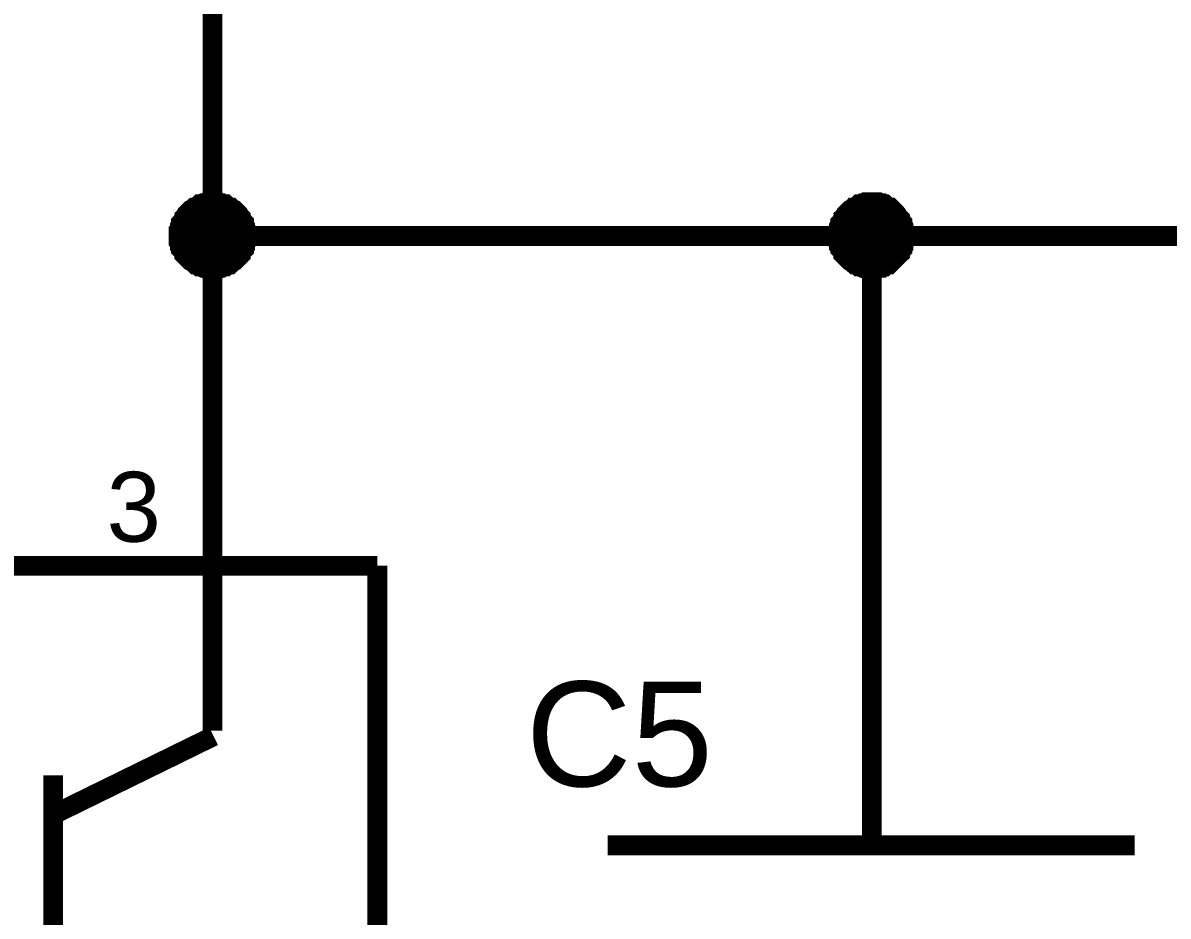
# Model space of a CAD drawing. Header units: millimetres. Extents: x -2024 to 917, y -725 to 13.
# Drawn here: x 401.74 to 419.11, y -591.61 to -578.07 of the extents above; entities that cross this region are included whole.
import ezdxf

# ---------------------------------------------------------------- set-up
doc = ezdxf.new("R2010")
doc.units = ezdxf.units.MM
doc.layers.add('Sheet', color=255, linetype='Continuous')
doc.styles.get("Standard").update_dxf_attribs({"font": 'arial.ttf'})

msp = doc.modelspace()

# ---------------------------------------------------------------- linework, layer by layer
at = {"layer": 'Sheet'}
for points, const_width in [([(404.615, -576.297), (404.615, -578.797)], 0.3), ([(404.615, -578.797), (404.615, -581.298), (404.615, -583.798)], 0.3), ([(404.102, -581.298), (404.102, -581.265), (404.102, -581.248), (404.102, -581.215), (404.118, -581.198), (404.118, -581.165), (404.118, -581.149), (404.135, -581.116), (404.135, -581.099), (404.151, -581.083), (404.168, -581.049), (404.184, -581.033), (404.184, -581.016), (404.201, -581), (404.217, -580.967), (404.234, -580.95), (404.251, -580.934), (404.267, -580.917), (404.284, -580.9), (404.317, -580.884), (404.333, -580.867), (404.35, -580.867), (404.366, -580.851), (404.4, -580.834), (404.416, -580.818), (404.433, -580.818), (404.466, -580.801), (404.482, -580.801), (404.515, -580.801), (404.532, -580.784), (404.565, -580.784), (404.582, -580.784), (404.615, -580.784)], 0.3), ([(404.102, -581.298), (404.102, -581.265), (404.102, -581.248), (404.102, -581.215), (404.118, -581.198), (404.118, -581.165), (404.118, -581.149), (404.135, -581.116), (404.135, -581.099), (404.151, -581.083), (404.168, -581.049), (404.184, -581.033), (404.184, -581.016), (404.201, -581), (404.217, -580.967), (404.234, -580.95), (404.251, -580.934), (404.267, -580.917), (404.284, -580.9), (404.317, -580.884), (404.333, -580.867), (404.35, -580.867), (404.366, -580.851), (404.4, -580.834), (404.416, -580.818), (404.433, -580.818), (404.466, -580.801), (404.482, -580.801), (404.515, -580.801), (404.532, -580.784), (404.565, -580.784), (404.582, -580.784), (404.615, -580.784)], 0.3), ([(404.102, -581.298), (404.102, -581.265), (404.102, -581.248), (404.102, -581.215), (404.118, -581.198), (404.118, -581.165), (404.118, -581.149), (404.135, -581.116), (404.135, -581.099), (404.151, -581.083), (404.168, -581.049), (404.184, -581.033), (404.184, -581.016), (404.201, -581), (404.217, -580.967), (404.234, -580.95), (404.251, -580.934), (404.267, -580.917), (404.284, -580.9), (404.317, -580.884), (404.333, -580.867), (404.35, -580.867), (404.366, -580.851), (404.4, -580.834), (404.416, -580.818), (404.433, -580.818), (404.466, -580.801), (404.482, -580.801), (404.515, -580.801), (404.532, -580.784), (404.565, -580.784), (404.582, -580.784), (404.615, -580.784)], 0.3), ([(404.102, -581.298), (404.102, -581.265), (404.102, -581.248), (404.102, -581.215), (404.118, -581.198), (404.118, -581.165), (404.118, -581.149), (404.135, -581.116), (404.135, -581.099), (404.151, -581.083), (404.168, -581.049), (404.184, -581.033), (404.184, -581.016), (404.201, -581), (404.217, -580.967), (404.234, -580.95), (404.251, -580.934), (404.267, -580.917), (404.284, -580.9), (404.317, -580.884), (404.333, -580.867), (404.35, -580.867), (404.366, -580.851), (404.4, -580.834), (404.416, -580.818), (404.433, -580.818), (404.466, -580.801), (404.482, -580.801), (404.515, -580.801), (404.532, -580.784), (404.565, -580.784), (404.582, -580.784), (404.615, -580.784)], 0.3), ([(404.615, -580.784), (404.615, -580.784)], 0.3), ([(404.615, -580.784), (404.648, -580.784), (404.664, -580.784), (404.697, -580.784), (404.714, -580.801), (404.747, -580.801), (404.764, -580.801), (404.797, -580.818), (404.813, -580.818), (404.83, -580.834), (404.863, -580.851), (404.88, -580.867), (404.896, -580.867), (404.913, -580.884), (404.946, -580.9), (404.962, -580.917), (404.979, -580.934), (404.995, -580.95), (405.012, -580.967), (405.028, -581), (405.045, -581.016), (405.045, -581.033), (405.062, -581.049), (405.078, -581.083), (405.095, -581.099), (405.095, -581.116), (405.111, -581.149), (405.111, -581.165), (405.111, -581.198), (405.128, -581.215), (405.128, -581.248), (405.128, -581.265), (405.128, -581.298)], 0.3), ([(404.615, -580.784), (404.615, -580.784)], 0.3), ([(404.615, -580.784), (404.648, -580.784), (404.664, -580.784), (404.697, -580.784), (404.714, -580.801), (404.747, -580.801), (404.764, -580.801), (404.797, -580.818), (404.813, -580.818), (404.83, -580.834), (404.863, -580.851), (404.88, -580.867), (404.896, -580.867), (404.913, -580.884), (404.946, -580.9), (404.962, -580.917), (404.979, -580.934), (404.995, -580.95), (405.012, -580.967), (405.028, -581), (405.045, -581.016), (405.045, -581.033), (405.062, -581.049), (405.078, -581.083), (405.095, -581.099), (405.095, -581.116), (405.111, -581.149), (405.111, -581.165), (405.111, -581.198), (405.128, -581.215), (405.128, -581.248), (405.128, -581.265), (405.128, -581.298)], 0.3), ([(404.615, -580.784), (404.615, -580.784)], 0.3), ([(404.615, -580.784), (404.648, -580.784), (404.664, -580.784), (404.697, -580.784), (404.714, -580.801), (404.747, -580.801), (404.764, -580.801), (404.797, -580.818), (404.813, -580.818), (404.83, -580.834), (404.863, -580.851), (404.88, -580.867), (404.896, -580.867), (404.913, -580.884), (404.946, -580.9), (404.962, -580.917), (404.979, -580.934), (404.995, -580.95), (405.012, -580.967), (405.028, -581), (405.045, -581.016), (405.045, -581.033), (405.062, -581.049), (405.078, -581.083), (405.095, -581.099), (405.095, -581.116), (405.111, -581.149), (405.111, -581.165), (405.111, -581.198), (405.128, -581.215), (405.128, -581.248), (405.128, -581.265), (405.128, -581.298)], 0.3), ([(404.615, -580.784), (404.615, -580.784)], 0.3), ([(404.615, -580.784), (404.648, -580.784), (404.664, -580.784), (404.697, -580.784), (404.714, -580.801), (404.747, -580.801), (404.764, -580.801), (404.797, -580.818), (404.813, -580.818), (404.83, -580.834), (404.863, -580.851), (404.88, -580.867), (404.896, -580.867), (404.913, -580.884), (404.946, -580.9), (404.962, -580.917), (404.979, -580.934), (404.995, -580.95), (405.012, -580.967), (405.028, -581), (405.045, -581.016), (405.045, -581.033), (405.062, -581.049), (405.078, -581.083), (405.095, -581.099), (405.095, -581.116), (405.111, -581.149), (405.111, -581.165), (405.111, -581.198), (405.128, -581.215), (405.128, -581.248), (405.128, -581.265), (405.128, -581.298)], 0.3), ([(414.098, -581.298), (414.098, -581.265), (414.098, -581.248), (414.098, -581.215), (414.115, -581.198), (414.115, -581.165), (414.115, -581.149), (414.132, -581.116), (414.132, -581.099), (414.148, -581.083), (414.165, -581.049), (414.181, -581.033), (414.181, -581.016), (414.198, -581), (414.214, -580.967), (414.231, -580.95), (414.247, -580.934), (414.264, -580.917), (414.281, -580.9), (414.314, -580.884), (414.33, -580.867), (414.347, -580.867), (414.363, -580.851), (414.396, -580.834), (414.413, -580.818), (414.429, -580.818), (414.463, -580.801), (414.479, -580.801), (414.512, -580.801), (414.529, -580.784), (414.562, -580.784), (414.578, -580.784), (414.612, -580.784)], 0.3), ([(414.098, -581.298), (414.098, -581.265), (414.098, -581.248), (414.098, -581.215), (414.115, -581.198), (414.115, -581.165), (414.115, -581.149), (414.132, -581.116), (414.132, -581.099), (414.148, -581.083), (414.165, -581.049), (414.181, -581.033), (414.181, -581.016), (414.198, -581), (414.214, -580.967), (414.231, -580.95), (414.247, -580.934), (414.264, -580.917), (414.281, -580.9), (414.314, -580.884), (414.33, -580.867), (414.347, -580.867), (414.363, -580.851), (414.396, -580.834), (414.413, -580.818), (414.429, -580.818), (414.463, -580.801), (414.479, -580.801), (414.512, -580.801), (414.529, -580.784), (414.562, -580.784), (414.578, -580.784), (414.612, -580.784)], 0.3), ([(414.098, -581.298), (414.098, -581.265), (414.098, -581.248), (414.098, -581.215), (414.115, -581.198), (414.115, -581.165), (414.115, -581.149), (414.132, -581.116), (414.132, -581.099), (414.148, -581.083), (414.165, -581.049), (414.181, -581.033), (414.181, -581.016), (414.198, -581), (414.214, -580.967), (414.231, -580.95), (414.247, -580.934), (414.264, -580.917), (414.281, -580.9), (414.314, -580.884), (414.33, -580.867), (414.347, -580.867), (414.363, -580.851), (414.396, -580.834), (414.413, -580.818), (414.429, -580.818), (414.463, -580.801), (414.479, -580.801), (414.512, -580.801), (414.529, -580.784), (414.562, -580.784), (414.578, -580.784), (414.612, -580.784)], 0.3), ([(414.098, -581.298), (414.098, -581.265), (414.098, -581.248), (414.098, -581.215), (414.115, -581.198), (414.115, -581.165), (414.115, -581.149), (414.132, -581.116), (414.132, -581.099), (414.148, -581.083), (414.165, -581.049), (414.181, -581.033), (414.181, -581.016), (414.198, -581), (414.214, -580.967), (414.231, -580.95), (414.247, -580.934), (414.264, -580.917), (414.281, -580.9), (414.314, -580.884), (414.33, -580.867), (414.347, -580.867), (414.363, -580.851), (414.396, -580.834), (414.413, -580.818), (414.429, -580.818), (414.463, -580.801), (414.479, -580.801), (414.512, -580.801), (414.529, -580.784), (414.562, -580.784), (414.578, -580.784), (414.612, -580.784)], 0.3), ([(414.612, -580.784), (414.612, -580.784)], 0.3), ([(414.612, -580.784), (414.645, -580.784), (414.661, -580.784), (414.694, -580.784), (414.711, -580.801), (414.744, -580.801), (414.761, -580.801), (414.777, -580.818), (414.81, -580.818), (414.827, -580.834), (414.843, -580.851), (414.876, -580.867), (414.893, -580.867), (414.909, -580.884), (414.926, -580.9), (414.943, -580.917), (414.959, -580.934), (414.976, -580.95), (414.992, -580.967), (415.009, -581), (415.025, -581.016), (415.042, -581.033), (415.042, -581.049), (415.058, -581.083), (415.075, -581.099), (415.075, -581.116), (415.092, -581.149), (415.092, -581.165), (415.092, -581.198), (415.108, -581.215), (415.108, -581.248), (415.108, -581.265), (415.108, -581.298)], 0.3), ([(414.612, -580.784), (414.612, -580.784)], 0.3), ([(414.612, -580.784), (414.645, -580.784), (414.661, -580.784), (414.694, -580.784), (414.711, -580.801), (414.744, -580.801), (414.761, -580.801), (414.777, -580.818), (414.81, -580.818), (414.827, -580.834), (414.843, -580.851), (414.876, -580.867), (414.893, -580.867), (414.909, -580.884), (414.926, -580.9), (414.943, -580.917), (414.959, -580.934), (414.976, -580.95), (414.992, -580.967), (415.009, -581), (415.025, -581.016), (415.042, -581.033), (415.042, -581.049), (415.058, -581.083), (415.075, -581.099), (415.075, -581.116), (415.092, -581.149), (415.092, -581.165), (415.092, -581.198), (415.108, -581.215), (415.108, -581.248), (415.108, -581.265), (415.108, -581.298)], 0.3), ([(414.612, -580.784), (414.612, -580.784)], 0.3), ([(414.612, -580.784), (414.645, -580.784), (414.661, -580.784), (414.694, -580.784), (414.711, -580.801), (414.744, -580.801), (414.761, -580.801), (414.777, -580.818), (414.81, -580.818), (414.827, -580.834), (414.843, -580.851), (414.876, -580.867), (414.893, -580.867), (414.909, -580.884), (414.926, -580.9), (414.943, -580.917), (414.959, -580.934), (414.976, -580.95), (414.992, -580.967), (415.009, -581), (415.025, -581.016), (415.042, -581.033), (415.042, -581.049), (415.058, -581.083), (415.075, -581.099), (415.075, -581.116), (415.092, -581.149), (415.092, -581.165), (415.092, -581.198), (415.108, -581.215), (415.108, -581.248), (415.108, -581.265), (415.108, -581.298)], 0.3), ([(414.612, -580.784), (414.612, -580.784)], 0.3), ([(414.612, -580.784), (414.645, -580.784), (414.661, -580.784), (414.694, -580.784), (414.711, -580.801), (414.744, -580.801), (414.761, -580.801), (414.777, -580.818), (414.81, -580.818), (414.827, -580.834), (414.843, -580.851), (414.876, -580.867), (414.893, -580.867), (414.909, -580.884), (414.926, -580.9), (414.943, -580.917), (414.959, -580.934), (414.976, -580.95), (414.992, -580.967), (415.009, -581), (415.025, -581.016), (415.042, -581.033), (415.042, -581.049), (415.058, -581.083), (415.075, -581.099), (415.075, -581.116), (415.092, -581.149), (415.092, -581.165), (415.092, -581.198), (415.108, -581.215), (415.108, -581.248), (415.108, -581.265), (415.108, -581.298)], 0.3), ([(404.102, -581.298), (404.102, -581.265), (404.102, -581.248), (404.102, -581.215), (404.118, -581.198), (404.118, -581.165), (404.118, -581.149), (404.135, -581.116), (404.135, -581.099), (404.151, -581.083), (404.168, -581.049), (404.184, -581.033), (404.184, -581.016), (404.201, -581), (404.217, -580.967), (404.234, -580.95), (404.251, -580.934), (404.267, -580.917), (404.284, -580.9), (404.317, -580.884), (404.333, -580.867), (404.35, -580.867), (404.366, -580.851), (404.4, -580.834), (404.416, -580.818), (404.433, -580.818), (404.466, -580.801), (404.482, -580.801), (404.515, -580.801), (404.532, -580.784), (404.565, -580.784), (404.582, -580.784), (404.615, -580.784)], 0.0991), ([(404.102, -581.298), (404.102, -581.265), (404.102, -581.248), (404.102, -581.215), (404.118, -581.198), (404.118, -581.165), (404.118, -581.149), (404.135, -581.116), (404.135, -581.099), (404.151, -581.083), (404.168, -581.049), (404.184, -581.033), (404.184, -581.016), (404.201, -581), (404.217, -580.967), (404.234, -580.95), (404.251, -580.934), (404.267, -580.917), (404.284, -580.9), (404.317, -580.884), (404.333, -580.867), (404.35, -580.867), (404.366, -580.851), (404.4, -580.834), (404.416, -580.818), (404.433, -580.818), (404.466, -580.801), (404.482, -580.801), (404.515, -580.801), (404.532, -580.784), (404.565, -580.784), (404.582, -580.784), (404.615, -580.784)], 0.0991), ([(404.102, -581.298), (404.102, -581.265), (404.102, -581.248), (404.102, -581.215), (404.118, -581.198), (404.118, -581.165), (404.118, -581.149), (404.135, -581.116), (404.135, -581.099), (404.151, -581.083), (404.168, -581.049), (404.184, -581.033), (404.184, -581.016), (404.201, -581), (404.217, -580.967), (404.234, -580.95), (404.251, -580.934), (404.267, -580.917), (404.284, -580.9), (404.317, -580.884), (404.333, -580.867), (404.35, -580.867), (404.366, -580.851), (404.4, -580.834), (404.416, -580.818), (404.433, -580.818), (404.466, -580.801), (404.482, -580.801), (404.515, -580.801), (404.532, -580.784), (404.565, -580.784), (404.582, -580.784), (404.615, -580.784)], 0.0991), ([(404.102, -581.298), (404.102, -581.265), (404.102, -581.248), (404.102, -581.215), (404.118, -581.198), (404.118, -581.165), (404.118, -581.149), (404.135, -581.116), (404.135, -581.099), (404.151, -581.083), (404.168, -581.049), (404.184, -581.033), (404.184, -581.016), (404.201, -581), (404.217, -580.967), (404.234, -580.95), (404.251, -580.934), (404.267, -580.917), (404.284, -580.9), (404.317, -580.884), (404.333, -580.867), (404.35, -580.867), (404.366, -580.851), (404.4, -580.834), (404.416, -580.818), (404.433, -580.818), (404.466, -580.801), (404.482, -580.801), (404.515, -580.801), (404.532, -580.784), (404.565, -580.784), (404.582, -580.784), (404.615, -580.784)], 0.0991), ([(404.615, -580.784), (404.615, -580.784)], 0.0991), ([(404.615, -580.784), (404.648, -580.784), (404.664, -580.784), (404.697, -580.784), (404.714, -580.801), (404.747, -580.801), (404.764, -580.801), (404.797, -580.818), (404.813, -580.818), (404.83, -580.834), (404.863, -580.851), (404.88, -580.867), (404.896, -580.867), (404.913, -580.884), (404.946, -580.9), (404.962, -580.917), (404.979, -580.934), (404.995, -580.95), (405.012, -580.967), (405.028, -581), (405.045, -581.016), (405.045, -581.033), (405.062, -581.049), (405.078, -581.083), (405.095, -581.099), (405.095, -581.116), (405.111, -581.149), (405.111, -581.165), (405.111, -581.198), (405.128, -581.215), (405.128, -581.248), (405.128, -581.265), (405.128, -581.298)], 0.0991), ([(404.615, -580.784), (404.615, -580.784)], 0.0991), ([(404.615, -580.784), (404.648, -580.784), (404.664, -580.784), (404.697, -580.784), (404.714, -580.801), (404.747, -580.801), (404.764, -580.801), (404.797, -580.818), (404.813, -580.818), (404.83, -580.834), (404.863, -580.851), (404.88, -580.867), (404.896, -580.867), (404.913, -580.884), (404.946, -580.9), (404.962, -580.917), (404.979, -580.934), (404.995, -580.95), (405.012, -580.967), (405.028, -581), (405.045, -581.016), (405.045, -581.033), (405.062, -581.049), (405.078, -581.083), (405.095, -581.099), (405.095, -581.116), (405.111, -581.149), (405.111, -581.165), (405.111, -581.198), (405.128, -581.215), (405.128, -581.248), (405.128, -581.265), (405.128, -581.298)], 0.0991), ([(404.615, -580.784), (404.615, -580.784)], 0.0991), ([(404.615, -580.784), (404.648, -580.784), (404.664, -580.784), (404.697, -580.784), (404.714, -580.801), (404.747, -580.801), (404.764, -580.801), (404.797, -580.818), (404.813, -580.818), (404.83, -580.834), (404.863, -580.851), (404.88, -580.867), (404.896, -580.867), (404.913, -580.884), (404.946, -580.9), (404.962, -580.917), (404.979, -580.934), (404.995, -580.95), (405.012, -580.967), (405.028, -581), (405.045, -581.016), (405.045, -581.033), (405.062, -581.049), (405.078, -581.083), (405.095, -581.099), (405.095, -581.116), (405.111, -581.149), (405.111, -581.165), (405.111, -581.198), (405.128, -581.215), (405.128, -581.248), (405.128, -581.265), (405.128, -581.298)], 0.0991), ([(404.615, -580.784), (404.615, -580.784)], 0.0991), ([(404.615, -580.784), (404.648, -580.784), (404.664, -580.784), (404.697, -580.784), (404.714, -580.801), (404.747, -580.801), (404.764, -580.801), (404.797, -580.818), (404.813, -580.818), (404.83, -580.834), (404.863, -580.851), (404.88, -580.867), (404.896, -580.867), (404.913, -580.884), (404.946, -580.9), (404.962, -580.917), (404.979, -580.934), (404.995, -580.95), (405.012, -580.967), (405.028, -581), (405.045, -581.016), (405.045, -581.033), (405.062, -581.049), (405.078, -581.083), (405.095, -581.099), (405.095, -581.116), (405.111, -581.149), (405.111, -581.165), (405.111, -581.198), (405.128, -581.215), (405.128, -581.248), (405.128, -581.265), (405.128, -581.298)], 0.0991), ([(414.098, -581.298), (414.098, -581.265), (414.098, -581.248), (414.098, -581.215), (414.115, -581.198), (414.115, -581.165), (414.115, -581.149), (414.132, -581.116), (414.132, -581.099), (414.148, -581.083), (414.165, -581.049), (414.181, -581.033), (414.181, -581.016), (414.198, -581), (414.214, -580.967), (414.231, -580.95), (414.247, -580.934), (414.264, -580.917), (414.281, -580.9), (414.314, -580.884), (414.33, -580.867), (414.347, -580.867), (414.363, -580.851), (414.396, -580.834), (414.413, -580.818), (414.429, -580.818), (414.463, -580.801), (414.479, -580.801), (414.512, -580.801), (414.529, -580.784), (414.562, -580.784), (414.578, -580.784), (414.612, -580.784)], 0.0991), ([(414.098, -581.298), (414.098, -581.265), (414.098, -581.248), (414.098, -581.215), (414.115, -581.198), (414.115, -581.165), (414.115, -581.149), (414.132, -581.116), (414.132, -581.099), (414.148, -581.083), (414.165, -581.049), (414.181, -581.033), (414.181, -581.016), (414.198, -581), (414.214, -580.967), (414.231, -580.95), (414.247, -580.934), (414.264, -580.917), (414.281, -580.9), (414.314, -580.884), (414.33, -580.867), (414.347, -580.867), (414.363, -580.851), (414.396, -580.834), (414.413, -580.818), (414.429, -580.818), (414.463, -580.801), (414.479, -580.801), (414.512, -580.801), (414.529, -580.784), (414.562, -580.784), (414.578, -580.784), (414.612, -580.784)], 0.0991), ([(414.098, -581.298), (414.098, -581.265), (414.098, -581.248), (414.098, -581.215), (414.115, -581.198), (414.115, -581.165), (414.115, -581.149), (414.132, -581.116), (414.132, -581.099), (414.148, -581.083), (414.165, -581.049), (414.181, -581.033), (414.181, -581.016), (414.198, -581), (414.214, -580.967), (414.231, -580.95), (414.247, -580.934), (414.264, -580.917), (414.281, -580.9), (414.314, -580.884), (414.33, -580.867), (414.347, -580.867), (414.363, -580.851), (414.396, -580.834), (414.413, -580.818), (414.429, -580.818), (414.463, -580.801), (414.479, -580.801), (414.512, -580.801), (414.529, -580.784), (414.562, -580.784), (414.578, -580.784), (414.612, -580.784)], 0.0991), ([(414.098, -581.298), (414.098, -581.265), (414.098, -581.248), (414.098, -581.215), (414.115, -581.198), (414.115, -581.165), (414.115, -581.149), (414.132, -581.116), (414.132, -581.099), (414.148, -581.083), (414.165, -581.049), (414.181, -581.033), (414.181, -581.016), (414.198, -581), (414.214, -580.967), (414.231, -580.95), (414.247, -580.934), (414.264, -580.917), (414.281, -580.9), (414.314, -580.884), (414.33, -580.867), (414.347, -580.867), (414.363, -580.851), (414.396, -580.834), (414.413, -580.818), (414.429, -580.818), (414.463, -580.801), (414.479, -580.801), (414.512, -580.801), (414.529, -580.784), (414.562, -580.784), (414.578, -580.784), (414.612, -580.784)], 0.0991), ([(414.612, -580.784), (414.612, -580.784)], 0.0991), ([(414.612, -580.784), (414.645, -580.784), (414.661, -580.784), (414.694, -580.784), (414.711, -580.801), (414.744, -580.801), (414.761, -580.801), (414.777, -580.818), (414.81, -580.818), (414.827, -580.834), (414.843, -580.851), (414.876, -580.867), (414.893, -580.867), (414.909, -580.884), (414.926, -580.9), (414.943, -580.917), (414.959, -580.934), (414.976, -580.95), (414.992, -580.967), (415.009, -581), (415.025, -581.016), (415.042, -581.033), (415.042, -581.049), (415.058, -581.083), (415.075, -581.099), (415.075, -581.116), (415.092, -581.149), (415.092, -581.165), (415.092, -581.198), (415.108, -581.215), (415.108, -581.248), (415.108, -581.265), (415.108, -581.298)], 0.0991), ([(414.612, -580.784), (414.612, -580.784)], 0.0991), ([(414.612, -580.784), (414.645, -580.784), (414.661, -580.784), (414.694, -580.784), (414.711, -580.801), (414.744, -580.801), (414.761, -580.801), (414.777, -580.818), (414.81, -580.818), (414.827, -580.834), (414.843, -580.851), (414.876, -580.867), (414.893, -580.867), (414.909, -580.884), (414.926, -580.9), (414.943, -580.917), (414.959, -580.934), (414.976, -580.95), (414.992, -580.967), (415.009, -581), (415.025, -581.016), (415.042, -581.033), (415.042, -581.049), (415.058, -581.083), (415.075, -581.099), (415.075, -581.116), (415.092, -581.149), (415.092, -581.165), (415.092, -581.198), (415.108, -581.215), (415.108, -581.248), (415.108, -581.265), (415.108, -581.298)], 0.0991), ([(414.612, -580.784), (414.612, -580.784)], 0.0991), ([(414.612, -580.784), (414.645, -580.784), (414.661, -580.784), (414.694, -580.784), (414.711, -580.801), (414.744, -580.801), (414.761, -580.801), (414.777, -580.818), (414.81, -580.818), (414.827, -580.834), (414.843, -580.851), (414.876, -580.867), (414.893, -580.867), (414.909, -580.884), (414.926, -580.9), (414.943, -580.917), (414.959, -580.934), (414.976, -580.95), (414.992, -580.967), (415.009, -581), (415.025, -581.016), (415.042, -581.033), (415.042, -581.049), (415.058, -581.083), (415.075, -581.099), (415.075, -581.116), (415.092, -581.149), (415.092, -581.165), (415.092, -581.198), (415.108, -581.215), (415.108, -581.248), (415.108, -581.265), (415.108, -581.298)], 0.0991), ([(414.612, -580.784), (414.612, -580.784)], 0.0991), ([(414.612, -580.784), (414.645, -580.784), (414.661, -580.784), (414.694, -580.784), (414.711, -580.801), (414.744, -580.801), (414.761, -580.801), (414.777, -580.818), (414.81, -580.818), (414.827, -580.834), (414.843, -580.851), (414.876, -580.867), (414.893, -580.867), (414.909, -580.884), (414.926, -580.9), (414.943, -580.917), (414.959, -580.934), (414.976, -580.95), (414.992, -580.967), (415.009, -581), (415.025, -581.016), (415.042, -581.033), (415.042, -581.049), (415.058, -581.083), (415.075, -581.099), (415.075, -581.116), (415.092, -581.149), (415.092, -581.165), (415.092, -581.198), (415.108, -581.215), (415.108, -581.248), (415.108, -581.265), (415.108, -581.298)], 0.0991), ([(404.615, -581.795), (404.582, -581.795), (404.565, -581.795), (404.532, -581.795), (404.515, -581.778), (404.482, -581.778), (404.466, -581.778), (404.433, -581.761), (404.416, -581.761), (404.4, -581.745), (404.366, -581.728), (404.35, -581.728), (404.333, -581.712), (404.317, -581.695), (404.284, -581.679), (404.267, -581.662), (404.251, -581.646), (404.234, -581.629), (404.217, -581.612), (404.201, -581.596), (404.184, -581.579), (404.184, -581.563), (404.168, -581.53), (404.151, -581.513), (404.135, -581.497), (404.135, -581.463), (404.118, -581.447), (404.118, -581.43), (404.118, -581.397), (404.102, -581.381), (404.102, -581.347), (404.102, -581.331), (404.102, -581.298)], 0.3), ([(404.102, -581.298), (404.102, -581.298)], 0.3), ([(404.615, -581.795), (404.582, -581.795), (404.565, -581.795), (404.532, -581.795), (404.515, -581.778), (404.482, -581.778), (404.466, -581.778), (404.433, -581.761), (404.416, -581.761), (404.4, -581.745), (404.366, -581.728), (404.35, -581.728), (404.333, -581.712), (404.317, -581.695), (404.284, -581.679), (404.267, -581.662), (404.251, -581.646), (404.234, -581.629), (404.217, -581.612), (404.201, -581.596), (404.184, -581.579), (404.184, -581.563), (404.168, -581.53), (404.151, -581.513), (404.135, -581.497), (404.135, -581.463), (404.118, -581.447), (404.118, -581.43), (404.118, -581.397), (404.102, -581.381), (404.102, -581.347), (404.102, -581.331), (404.102, -581.298)], 0.3), ([(404.102, -581.298), (404.102, -581.298)], 0.3), ([(404.615, -581.795), (404.582, -581.795), (404.565, -581.795), (404.532, -581.795), (404.515, -581.778), (404.482, -581.778), (404.466, -581.778), (404.433, -581.761), (404.416, -581.761), (404.4, -581.745), (404.366, -581.728), (404.35, -581.728), (404.333, -581.712), (404.317, -581.695), (404.284, -581.679), (404.267, -581.662), (404.251, -581.646), (404.234, -581.629), (404.217, -581.612), (404.201, -581.596), (404.184, -581.579), (404.184, -581.563), (404.168, -581.53), (404.151, -581.513), (404.135, -581.497), (404.135, -581.463), (404.118, -581.447), (404.118, -581.43), (404.118, -581.397), (404.102, -581.381), (404.102, -581.347), (404.102, -581.331), (404.102, -581.298)], 0.3), ([(404.102, -581.298), (404.102, -581.298)], 0.3), ([(404.615, -581.795), (404.582, -581.795), (404.565, -581.795), (404.532, -581.795), (404.515, -581.778), (404.482, -581.778), (404.466, -581.778), (404.433, -581.761), (404.416, -581.761), (404.4, -581.745), (404.366, -581.728), (404.35, -581.728), (404.333, -581.712), (404.317, -581.695), (404.284, -581.679), (404.267, -581.662), (404.251, -581.646), (404.234, -581.629), (404.217, -581.612), (404.201, -581.596), (404.184, -581.579), (404.184, -581.563), (404.168, -581.53), (404.151, -581.513), (404.135, -581.497), (404.135, -581.463), (404.118, -581.447), (404.118, -581.43), (404.118, -581.397), (404.102, -581.381), (404.102, -581.347), (404.102, -581.331), (404.102, -581.298)], 0.3), ([(404.102, -581.298), (404.102, -581.298)], 0.3), ([(414.612, -587.54), (414.612, -581.298), (404.615, -581.298)], 0.3), ([(405.128, -581.298), (405.128, -581.331), (405.128, -581.347), (405.128, -581.381), (405.111, -581.397), (405.111, -581.43), (405.111, -581.447), (405.095, -581.463), (405.095, -581.497), (405.078, -581.513), (405.062, -581.53), (405.045, -581.563), (405.045, -581.579), (405.028, -581.596), (405.012, -581.612), (404.995, -581.629), (404.979, -581.646), (404.962, -581.662), (404.946, -581.679), (404.913, -581.695), (404.896, -581.712), (404.88, -581.728), (404.863, -581.728), (404.83, -581.745), (404.813, -581.761), (404.797, -581.761), (404.764, -581.778), (404.747, -581.778), (404.714, -581.778), (404.697, -581.795), (404.664, -581.795), (404.648, -581.795), (404.615, -581.795)], 0.3), ([(405.128, -581.298), (405.128, -581.331), (405.128, -581.347), (405.128, -581.381), (405.111, -581.397), (405.111, -581.43), (405.111, -581.447), (405.095, -581.463), (405.095, -581.497), (405.078, -581.513), (405.062, -581.53), (405.045, -581.563), (405.045, -581.579), (405.028, -581.596), (405.012, -581.612), (404.995, -581.629), (404.979, -581.646), (404.962, -581.662), (404.946, -581.679), (404.913, -581.695), (404.896, -581.712), (404.88, -581.728), (404.863, -581.728), (404.83, -581.745), (404.813, -581.761), (404.797, -581.761), (404.764, -581.778), (404.747, -581.778), (404.714, -581.778), (404.697, -581.795), (404.664, -581.795), (404.648, -581.795), (404.615, -581.795)], 0.3), ([(405.128, -581.298), (405.128, -581.331), (405.128, -581.347), (405.128, -581.381), (405.111, -581.397), (405.111, -581.43), (405.111, -581.447), (405.095, -581.463), (405.095, -581.497), (405.078, -581.513), (405.062, -581.53), (405.045, -581.563), (405.045, -581.579), (405.028, -581.596), (405.012, -581.612), (404.995, -581.629), (404.979, -581.646), (404.962, -581.662), (404.946, -581.679), (404.913, -581.695), (404.896, -581.712), (404.88, -581.728), (404.863, -581.728), (404.83, -581.745), (404.813, -581.761), (404.797, -581.761), (404.764, -581.778), (404.747, -581.778), (404.714, -581.778), (404.697, -581.795), (404.664, -581.795), (404.648, -581.795), (404.615, -581.795)], 0.3), ([(405.128, -581.298), (405.128, -581.331), (405.128, -581.347), (405.128, -581.381), (405.111, -581.397), (405.111, -581.43), (405.111, -581.447), (405.095, -581.463), (405.095, -581.497), (405.078, -581.513), (405.062, -581.53), (405.045, -581.563), (405.045, -581.579), (405.028, -581.596), (405.012, -581.612), (404.995, -581.629), (404.979, -581.646), (404.962, -581.662), (404.946, -581.679), (404.913, -581.695), (404.896, -581.712), (404.88, -581.728), (404.863, -581.728), (404.83, -581.745), (404.813, -581.761), (404.797, -581.761), (404.764, -581.778), (404.747, -581.778), (404.714, -581.778), (404.697, -581.795), (404.664, -581.795), (404.648, -581.795), (404.615, -581.795)], 0.3), ([(405.128, -581.298), (405.128, -581.298), (405.128, -581.298), (405.128, -581.298), (405.128, -581.298), (405.128, -581.298), (405.128, -581.298), (405.128, -581.298), (405.128, -581.298), (405.128, -581.298), (405.128, -581.298), (405.128, -581.298), (405.128, -581.298), (405.128, -581.298), (405.128, -581.298), (405.128, -581.298), (405.128, -581.298), (405.128, -581.298), (405.128, -581.298), (405.128, -581.298), (405.128, -581.298), (405.128, -581.298), (405.128, -581.298), (405.128, -581.298), (405.128, -581.298), (405.128, -581.298), (405.128, -581.298), (405.128, -581.298), (405.128, -581.298), (405.128, -581.298), (405.128, -581.298), (405.128, -581.298), (405.128, -581.298)], 0.3), ([(405.128, -581.298), (405.128, -581.298)], 0.3), ([(405.128, -581.298), (405.128, -581.298), (405.128, -581.298), (405.128, -581.298), (405.128, -581.298), (405.128, -581.298), (405.128, -581.298), (405.128, -581.298), (405.128, -581.298), (405.128, -581.298), (405.128, -581.298), (405.128, -581.298), (405.128, -581.298), (405.128, -581.298), (405.128, -581.298), (405.128, -581.298), (405.128, -581.298), (405.128, -581.298), (405.128, -581.298), (405.128, -581.298), (405.128, -581.298), (405.128, -581.298), (405.128, -581.298), (405.128, -581.298), (405.128, -581.298), (405.128, -581.298), (405.128, -581.298), (405.128, -581.298), (405.128, -581.298), (405.128, -581.298), (405.128, -581.298), (405.128, -581.298), (405.128, -581.298)], 0.3), ([(405.128, -581.298), (405.128, -581.298)], 0.3), ([(405.128, -581.298), (405.128, -581.298), (405.128, -581.298), (405.128, -581.298), (405.128, -581.298), (405.128, -581.298), (405.128, -581.298), (405.128, -581.298), (405.128, -581.298), (405.128, -581.298), (405.128, -581.298), (405.128, -581.298), (405.128, -581.298), (405.128, -581.298), (405.128, -581.298), (405.128, -581.298), (405.128, -581.298), (405.128, -581.298), (405.128, -581.298), (405.128, -581.298), (405.128, -581.298), (405.128, -581.298), (405.128, -581.298), (405.128, -581.298), (405.128, -581.298), (405.128, -581.298), (405.128, -581.298), (405.128, -581.298), (405.128, -581.298), (405.128, -581.298), (405.128, -581.298), (405.128, -581.298), (405.128, -581.298)], 0.3), ([(405.128, -581.298), (405.128, -581.298)], 0.3), ([(405.128, -581.298), (405.128, -581.298), (405.128, -581.298), (405.128, -581.298), (405.128, -581.298), (405.128, -581.298), (405.128, -581.298), (405.128, -581.298), (405.128, -581.298), (405.128, -581.298), (405.128, -581.298), (405.128, -581.298), (405.128, -581.298), (405.128, -581.298), (405.128, -581.298), (405.128, -581.298), (405.128, -581.298), (405.128, -581.298), (405.128, -581.298), (405.128, -581.298), (405.128, -581.298), (405.128, -581.298), (405.128, -581.298), (405.128, -581.298), (405.128, -581.298), (405.128, -581.298), (405.128, -581.298), (405.128, -581.298), (405.128, -581.298), (405.128, -581.298), (405.128, -581.298), (405.128, -581.298), (405.128, -581.298)], 0.3), ([(405.128, -581.298), (405.128, -581.298)], 0.3), ([(414.612, -581.795), (414.578, -581.795), (414.562, -581.795), (414.529, -581.795), (414.512, -581.778), (414.479, -581.778), (414.463, -581.778), (414.429, -581.761), (414.413, -581.761), (414.396, -581.745), (414.363, -581.728), (414.347, -581.728), (414.33, -581.712), (414.314, -581.695), (414.281, -581.679), (414.264, -581.662), (414.247, -581.646), (414.231, -581.629), (414.214, -581.612), (414.198, -581.596), (414.181, -581.579), (414.181, -581.563), (414.165, -581.53), (414.148, -581.513), (414.132, -581.497), (414.132, -581.463), (414.115, -581.447), (414.115, -581.43), (414.115, -581.397), (414.098, -581.381), (414.098, -581.347), (414.098, -581.331), (414.098, -581.298)], 0.3), ([(414.098, -581.298), (414.098, -581.298)], 0.3), ([(414.612, -581.795), (414.578, -581.795), (414.562, -581.795), (414.529, -581.795), (414.512, -581.778), (414.479, -581.778), (414.463, -581.778), (414.429, -581.761), (414.413, -581.761), (414.396, -581.745), (414.363, -581.728), (414.347, -581.728), (414.33, -581.712), (414.314, -581.695), (414.281, -581.679), (414.264, -581.662), (414.247, -581.646), (414.231, -581.629), (414.214, -581.612), (414.198, -581.596), (414.181, -581.579), (414.181, -581.563), (414.165, -581.53), (414.148, -581.513), (414.132, -581.497), (414.132, -581.463), (414.115, -581.447), (414.115, -581.43), (414.115, -581.397), (414.098, -581.381), (414.098, -581.347), (414.098, -581.331), (414.098, -581.298)], 0.3), ([(414.098, -581.298), (414.098, -581.298)], 0.3), ([(414.612, -581.795), (414.578, -581.795), (414.562, -581.795), (414.529, -581.795), (414.512, -581.778), (414.479, -581.778), (414.463, -581.778), (414.429, -581.761), (414.413, -581.761), (414.396, -581.745), (414.363, -581.728), (414.347, -581.728), (414.33, -581.712), (414.314, -581.695), (414.281, -581.679), (414.264, -581.662), (414.247, -581.646), (414.231, -581.629), (414.214, -581.612), (414.198, -581.596), (414.181, -581.579), (414.181, -581.563), (414.165, -581.53), (414.148, -581.513), (414.132, -581.497), (414.132, -581.463), (414.115, -581.447), (414.115, -581.43), (414.115, -581.397), (414.098, -581.381), (414.098, -581.347), (414.098, -581.331), (414.098, -581.298)], 0.3), ([(414.098, -581.298), (414.098, -581.298)], 0.3), ([(414.612, -581.795), (414.578, -581.795), (414.562, -581.795), (414.529, -581.795), (414.512, -581.778), (414.479, -581.778), (414.463, -581.778), (414.429, -581.761), (414.413, -581.761), (414.396, -581.745), (414.363, -581.728), (414.347, -581.728), (414.33, -581.712), (414.314, -581.695), (414.281, -581.679), (414.264, -581.662), (414.247, -581.646), (414.231, -581.629), (414.214, -581.612), (414.198, -581.596), (414.181, -581.579), (414.181, -581.563), (414.165, -581.53), (414.148, -581.513), (414.132, -581.497), (414.132, -581.463), (414.115, -581.447), (414.115, -581.43), (414.115, -581.397), (414.098, -581.381), (414.098, -581.347), (414.098, -581.331), (414.098, -581.298)], 0.3), ([(414.098, -581.298), (414.098, -581.298)], 0.3), ([(415.108, -581.298), (415.108, -581.331), (415.108, -581.347), (415.108, -581.381), (415.092, -581.397), (415.092, -581.43), (415.092, -581.447), (415.075, -581.463), (415.075, -581.497), (415.058, -581.513), (415.042, -581.53), (415.042, -581.563), (415.025, -581.579), (415.009, -581.596), (414.992, -581.612), (414.976, -581.629), (414.959, -581.646), (414.943, -581.662), (414.926, -581.679), (414.909, -581.695), (414.893, -581.712), (414.876, -581.728), (414.843, -581.728), (414.827, -581.745), (414.81, -581.761), (414.777, -581.761), (414.761, -581.778), (414.744, -581.778), (414.711, -581.778), (414.694, -581.795), (414.661, -581.795), (414.645, -581.795), (414.612, -581.795)], 0.3), ([(414.612, -581.298), (417.111, -581.298)], 0.3), ([(415.108, -581.298), (415.108, -581.331), (415.108, -581.347), (415.108, -581.381), (415.092, -581.397), (415.092, -581.43), (415.092, -581.447), (415.075, -581.463), (415.075, -581.497), (415.058, -581.513), (415.042, -581.53), (415.042, -581.563), (415.025, -581.579), (415.009, -581.596), (414.992, -581.612), (414.976, -581.629), (414.959, -581.646), (414.943, -581.662), (414.926, -581.679), (414.909, -581.695), (414.893, -581.712), (414.876, -581.728), (414.843, -581.728), (414.827, -581.745), (414.81, -581.761), (414.777, -581.761), (414.761, -581.778), (414.744, -581.778), (414.711, -581.778), (414.694, -581.795), (414.661, -581.795), (414.645, -581.795), (414.612, -581.795)], 0.3), ([(415.108, -581.298), (415.108, -581.331), (415.108, -581.347), (415.108, -581.381), (415.092, -581.397), (415.092, -581.43), (415.092, -581.447), (415.075, -581.463), (415.075, -581.497), (415.058, -581.513), (415.042, -581.53), (415.042, -581.563), (415.025, -581.579), (415.009, -581.596), (414.992, -581.612), (414.976, -581.629), (414.959, -581.646), (414.943, -581.662), (414.926, -581.679), (414.909, -581.695), (414.893, -581.712), (414.876, -581.728), (414.843, -581.728), (414.827, -581.745), (414.81, -581.761), (414.777, -581.761), (414.761, -581.778), (414.744, -581.778), (414.711, -581.778), (414.694, -581.795), (414.661, -581.795), (414.645, -581.795), (414.612, -581.795)], 0.3), ([(415.108, -581.298), (415.108, -581.331), (415.108, -581.347), (415.108, -581.381), (415.092, -581.397), (415.092, -581.43), (415.092, -581.447), (415.075, -581.463), (415.075, -581.497), (415.058, -581.513), (415.042, -581.53), (415.042, -581.563), (415.025, -581.579), (415.009, -581.596), (414.992, -581.612), (414.976, -581.629), (414.959, -581.646), (414.943, -581.662), (414.926, -581.679), (414.909, -581.695), (414.893, -581.712), (414.876, -581.728), (414.843, -581.728), (414.827, -581.745), (414.81, -581.761), (414.777, -581.761), (414.761, -581.778), (414.744, -581.778), (414.711, -581.778), (414.694, -581.795), (414.661, -581.795), (414.645, -581.795), (414.612, -581.795)], 0.3), ([(415.108, -581.298), (415.108, -581.298), (415.108, -581.298), (415.108, -581.298), (415.108, -581.298), (415.108, -581.298), (415.108, -581.298), (415.108, -581.298), (415.108, -581.298), (415.108, -581.298), (415.108, -581.298), (415.108, -581.298), (415.108, -581.298), (415.108, -581.298), (415.108, -581.298), (415.108, -581.298), (415.108, -581.298), (415.108, -581.298), (415.108, -581.298), (415.108, -581.298), (415.108, -581.298), (415.108, -581.298), (415.108, -581.298), (415.108, -581.298), (415.108, -581.298), (415.108, -581.298), (415.108, -581.298), (415.108, -581.298), (415.108, -581.298), (415.108, -581.298), (415.108, -581.298), (415.108, -581.298), (415.108, -581.298)], 0.3), ([(415.108, -581.298), (415.108, -581.298)], 0.3), ([(415.108, -581.298), (415.108, -581.298), (415.108, -581.298), (415.108, -581.298), (415.108, -581.298), (415.108, -581.298), (415.108, -581.298), (415.108, -581.298), (415.108, -581.298), (415.108, -581.298), (415.108, -581.298), (415.108, -581.298), (415.108, -581.298), (415.108, -581.298), (415.108, -581.298), (415.108, -581.298), (415.108, -581.298), (415.108, -581.298), (415.108, -581.298), (415.108, -581.298), (415.108, -581.298), (415.108, -581.298), (415.108, -581.298), (415.108, -581.298), (415.108, -581.298), (415.108, -581.298), (415.108, -581.298), (415.108, -581.298), (415.108, -581.298), (415.108, -581.298), (415.108, -581.298), (415.108, -581.298), (415.108, -581.298)], 0.3), ([(415.108, -581.298), (415.108, -581.298)], 0.3), ([(415.108, -581.298), (415.108, -581.298), (415.108, -581.298), (415.108, -581.298), (415.108, -581.298), (415.108, -581.298), (415.108, -581.298), (415.108, -581.298), (415.108, -581.298), (415.108, -581.298), (415.108, -581.298), (415.108, -581.298), (415.108, -581.298), (415.108, -581.298), (415.108, -581.298), (415.108, -581.298), (415.108, -581.298), (415.108, -581.298), (415.108, -581.298), (415.108, -581.298), (415.108, -581.298), (415.108, -581.298), (415.108, -581.298), (415.108, -581.298), (415.108, -581.298), (415.108, -581.298), (415.108, -581.298), (415.108, -581.298), (415.108, -581.298), (415.108, -581.298), (415.108, -581.298), (415.108, -581.298), (415.108, -581.298)], 0.3), ([(415.108, -581.298), (415.108, -581.298)], 0.3), ([(415.108, -581.298), (415.108, -581.298), (415.108, -581.298), (415.108, -581.298), (415.108, -581.298), (415.108, -581.298), (415.108, -581.298), (415.108, -581.298), (415.108, -581.298), (415.108, -581.298), (415.108, -581.298), (415.108, -581.298), (415.108, -581.298), (415.108, -581.298), (415.108, -581.298), (415.108, -581.298), (415.108, -581.298), (415.108, -581.298), (415.108, -581.298), (415.108, -581.298), (415.108, -581.298), (415.108, -581.298), (415.108, -581.298), (415.108, -581.298), (415.108, -581.298), (415.108, -581.298), (415.108, -581.298), (415.108, -581.298), (415.108, -581.298), (415.108, -581.298), (415.108, -581.298), (415.108, -581.298), (415.108, -581.298)], 0.3), ([(415.108, -581.298), (415.108, -581.298)], 0.3), ([(419.61, -581.298), (417.111, -581.298)], 0.3), ([(404.615, -581.795), (404.582, -581.795), (404.565, -581.795), (404.532, -581.795), (404.515, -581.778), (404.482, -581.778), (404.466, -581.778), (404.433, -581.761), (404.416, -581.761), (404.4, -581.745), (404.366, -581.728), (404.35, -581.728), (404.333, -581.712), (404.317, -581.695), (404.284, -581.679), (404.267, -581.662), (404.251, -581.646), (404.234, -581.629), (404.217, -581.612), (404.201, -581.596), (404.184, -581.579), (404.184, -581.563), (404.168, -581.53), (404.151, -581.513), (404.135, -581.497), (404.135, -581.463), (404.118, -581.447), (404.118, -581.43), (404.118, -581.397), (404.102, -581.381), (404.102, -581.347), (404.102, -581.331), (404.102, -581.298)], 0.0991), ([(404.102, -581.298), (404.102, -581.298)], 0.0991), ([(404.615, -581.795), (404.582, -581.795), (404.565, -581.795), (404.532, -581.795), (404.515, -581.778), (404.482, -581.778), (404.466, -581.778), (404.433, -581.761), (404.416, -581.761), (404.4, -581.745), (404.366, -581.728), (404.35, -581.728), (404.333, -581.712), (404.317, -581.695), (404.284, -581.679), (404.267, -581.662), (404.251, -581.646), (404.234, -581.629), (404.217, -581.612), (404.201, -581.596), (404.184, -581.579), (404.184, -581.563), (404.168, -581.53), (404.151, -581.513), (404.135, -581.497), (404.135, -581.463), (404.118, -581.447), (404.118, -581.43), (404.118, -581.397), (404.102, -581.381), (404.102, -581.347), (404.102, -581.331), (404.102, -581.298)], 0.0991), ([(404.102, -581.298), (404.102, -581.298)], 0.0991), ([(404.615, -581.795), (404.582, -581.795), (404.565, -581.795), (404.532, -581.795), (404.515, -581.778), (404.482, -581.778), (404.466, -581.778), (404.433, -581.761), (404.416, -581.761), (404.4, -581.745), (404.366, -581.728), (404.35, -581.728), (404.333, -581.712), (404.317, -581.695), (404.284, -581.679), (404.267, -581.662), (404.251, -581.646), (404.234, -581.629), (404.217, -581.612), (404.201, -581.596), (404.184, -581.579), (404.184, -581.563), (404.168, -581.53), (404.151, -581.513), (404.135, -581.497), (404.135, -581.463), (404.118, -581.447), (404.118, -581.43), (404.118, -581.397), (404.102, -581.381), (404.102, -581.347), (404.102, -581.331), (404.102, -581.298)], 0.0991), ([(404.102, -581.298), (404.102, -581.298)], 0.0991), ([(404.615, -581.795), (404.582, -581.795), (404.565, -581.795), (404.532, -581.795), (404.515, -581.778), (404.482, -581.778), (404.466, -581.778), (404.433, -581.761), (404.416, -581.761), (404.4, -581.745), (404.366, -581.728), (404.35, -581.728), (404.333, -581.712), (404.317, -581.695), (404.284, -581.679), (404.267, -581.662), (404.251, -581.646), (404.234, -581.629), (404.217, -581.612), (404.201, -581.596), (404.184, -581.579), (404.184, -581.563), (404.168, -581.53), (404.151, -581.513), (404.135, -581.497), (404.135, -581.463), (404.118, -581.447), (404.118, -581.43), (404.118, -581.397), (404.102, -581.381), (404.102, -581.347), (404.102, -581.331), (404.102, -581.298)], 0.0991), ([(404.102, -581.298), (404.102, -581.298)], 0.0991), ([(405.128, -581.298), (405.128, -581.331), (405.128, -581.347), (405.128, -581.381), (405.111, -581.397), (405.111, -581.43), (405.111, -581.447), (405.095, -581.463), (405.095, -581.497), (405.078, -581.513), (405.062, -581.53), (405.045, -581.563), (405.045, -581.579), (405.028, -581.596), (405.012, -581.612), (404.995, -581.629), (404.979, -581.646), (404.962, -581.662), (404.946, -581.679), (404.913, -581.695), (404.896, -581.712), (404.88, -581.728), (404.863, -581.728), (404.83, -581.745), (404.813, -581.761), (404.797, -581.761), (404.764, -581.778), (404.747, -581.778), (404.714, -581.778), (404.697, -581.795), (404.664, -581.795), (404.648, -581.795), (404.615, -581.795)], 0.0991), ([(405.128, -581.298), (405.128, -581.331), (405.128, -581.347), (405.128, -581.381), (405.111, -581.397), (405.111, -581.43), (405.111, -581.447), (405.095, -581.463), (405.095, -581.497), (405.078, -581.513), (405.062, -581.53), (405.045, -581.563), (405.045, -581.579), (405.028, -581.596), (405.012, -581.612), (404.995, -581.629), (404.979, -581.646), (404.962, -581.662), (404.946, -581.679), (404.913, -581.695), (404.896, -581.712), (404.88, -581.728), (404.863, -581.728), (404.83, -581.745), (404.813, -581.761), (404.797, -581.761), (404.764, -581.778), (404.747, -581.778), (404.714, -581.778), (404.697, -581.795), (404.664, -581.795), (404.648, -581.795), (404.615, -581.795)], 0.0991), ([(405.128, -581.298), (405.128, -581.331), (405.128, -581.347), (405.128, -581.381), (405.111, -581.397), (405.111, -581.43), (405.111, -581.447), (405.095, -581.463), (405.095, -581.497), (405.078, -581.513), (405.062, -581.53), (405.045, -581.563), (405.045, -581.579), (405.028, -581.596), (405.012, -581.612), (404.995, -581.629), (404.979, -581.646), (404.962, -581.662), (404.946, -581.679), (404.913, -581.695), (404.896, -581.712), (404.88, -581.728), (404.863, -581.728), (404.83, -581.745), (404.813, -581.761), (404.797, -581.761), (404.764, -581.778), (404.747, -581.778), (404.714, -581.778), (404.697, -581.795), (404.664, -581.795), (404.648, -581.795), (404.615, -581.795)], 0.0991), ([(405.128, -581.298), (405.128, -581.331), (405.128, -581.347), (405.128, -581.381), (405.111, -581.397), (405.111, -581.43), (405.111, -581.447), (405.095, -581.463), (405.095, -581.497), (405.078, -581.513), (405.062, -581.53), (405.045, -581.563), (405.045, -581.579), (405.028, -581.596), (405.012, -581.612), (404.995, -581.629), (404.979, -581.646), (404.962, -581.662), (404.946, -581.679), (404.913, -581.695), (404.896, -581.712), (404.88, -581.728), (404.863, -581.728), (404.83, -581.745), (404.813, -581.761), (404.797, -581.761), (404.764, -581.778), (404.747, -581.778), (404.714, -581.778), (404.697, -581.795), (404.664, -581.795), (404.648, -581.795), (404.615, -581.795)], 0.0991), ([(405.128, -581.298), (405.128, -581.298), (405.128, -581.298), (405.128, -581.298), (405.128, -581.298), (405.128, -581.298), (405.128, -581.298), (405.128, -581.298), (405.128, -581.298), (405.128, -581.298), (405.128, -581.298), (405.128, -581.298), (405.128, -581.298), (405.128, -581.298), (405.128, -581.298), (405.128, -581.298), (405.128, -581.298), (405.128, -581.298), (405.128, -581.298), (405.128, -581.298), (405.128, -581.298), (405.128, -581.298), (405.128, -581.298), (405.128, -581.298), (405.128, -581.298), (405.128, -581.298), (405.128, -581.298), (405.128, -581.298), (405.128, -581.298), (405.128, -581.298), (405.128, -581.298), (405.128, -581.298), (405.128, -581.298)], 0.0991), ([(405.128, -581.298), (405.128, -581.298)], 0.0991), ([(405.128, -581.298), (405.128, -581.298), (405.128, -581.298), (405.128, -581.298), (405.128, -581.298), (405.128, -581.298), (405.128, -581.298), (405.128, -581.298), (405.128, -581.298), (405.128, -581.298), (405.128, -581.298), (405.128, -581.298), (405.128, -581.298), (405.128, -581.298), (405.128, -581.298), (405.128, -581.298), (405.128, -581.298), (405.128, -581.298), (405.128, -581.298), (405.128, -581.298), (405.128, -581.298), (405.128, -581.298), (405.128, -581.298), (405.128, -581.298), (405.128, -581.298), (405.128, -581.298), (405.128, -581.298), (405.128, -581.298), (405.128, -581.298), (405.128, -581.298), (405.128, -581.298), (405.128, -581.298), (405.128, -581.298)], 0.0991), ([(405.128, -581.298), (405.128, -581.298)], 0.0991), ([(405.128, -581.298), (405.128, -581.298), (405.128, -581.298), (405.128, -581.298), (405.128, -581.298), (405.128, -581.298), (405.128, -581.298), (405.128, -581.298), (405.128, -581.298), (405.128, -581.298), (405.128, -581.298), (405.128, -581.298), (405.128, -581.298), (405.128, -581.298), (405.128, -581.298), (405.128, -581.298), (405.128, -581.298), (405.128, -581.298), (405.128, -581.298), (405.128, -581.298), (405.128, -581.298), (405.128, -581.298), (405.128, -581.298), (405.128, -581.298), (405.128, -581.298), (405.128, -581.298), (405.128, -581.298), (405.128, -581.298), (405.128, -581.298), (405.128, -581.298), (405.128, -581.298), (405.128, -581.298), (405.128, -581.298)], 0.0991), ([(405.128, -581.298), (405.128, -581.298)], 0.0991), ([(405.128, -581.298), (405.128, -581.298), (405.128, -581.298), (405.128, -581.298), (405.128, -581.298), (405.128, -581.298), (405.128, -581.298), (405.128, -581.298), (405.128, -581.298), (405.128, -581.298), (405.128, -581.298), (405.128, -581.298), (405.128, -581.298), (405.128, -581.298), (405.128, -581.298), (405.128, -581.298), (405.128, -581.298), (405.128, -581.298), (405.128, -581.298), (405.128, -581.298), (405.128, -581.298), (405.128, -581.298), (405.128, -581.298), (405.128, -581.298), (405.128, -581.298), (405.128, -581.298), (405.128, -581.298), (405.128, -581.298), (405.128, -581.298), (405.128, -581.298), (405.128, -581.298), (405.128, -581.298), (405.128, -581.298)], 0.0991), ([(405.128, -581.298), (405.128, -581.298)], 0.0991), ([(414.612, -581.795), (414.578, -581.795), (414.562, -581.795), (414.529, -581.795), (414.512, -581.778), (414.479, -581.778), (414.463, -581.778), (414.429, -581.761), (414.413, -581.761), (414.396, -581.745), (414.363, -581.728), (414.347, -581.728), (414.33, -581.712), (414.314, -581.695), (414.281, -581.679), (414.264, -581.662), (414.247, -581.646), (414.231, -581.629), (414.214, -581.612), (414.198, -581.596), (414.181, -581.579), (414.181, -581.563), (414.165, -581.53), (414.148, -581.513), (414.132, -581.497), (414.132, -581.463), (414.115, -581.447), (414.115, -581.43), (414.115, -581.397), (414.098, -581.381), (414.098, -581.347), (414.098, -581.331), (414.098, -581.298)], 0.0991), ([(414.098, -581.298), (414.098, -581.298)], 0.0991), ([(414.612, -581.795), (414.578, -581.795), (414.562, -581.795), (414.529, -581.795), (414.512, -581.778), (414.479, -581.778), (414.463, -581.778), (414.429, -581.761), (414.413, -581.761), (414.396, -581.745), (414.363, -581.728), (414.347, -581.728), (414.33, -581.712), (414.314, -581.695), (414.281, -581.679), (414.264, -581.662), (414.247, -581.646), (414.231, -581.629), (414.214, -581.612), (414.198, -581.596), (414.181, -581.579), (414.181, -581.563), (414.165, -581.53), (414.148, -581.513), (414.132, -581.497), (414.132, -581.463), (414.115, -581.447), (414.115, -581.43), (414.115, -581.397), (414.098, -581.381), (414.098, -581.347), (414.098, -581.331), (414.098, -581.298)], 0.0991), ([(414.098, -581.298), (414.098, -581.298)], 0.0991), ([(414.612, -581.795), (414.578, -581.795), (414.562, -581.795), (414.529, -581.795), (414.512, -581.778), (414.479, -581.778), (414.463, -581.778), (414.429, -581.761), (414.413, -581.761), (414.396, -581.745), (414.363, -581.728), (414.347, -581.728), (414.33, -581.712), (414.314, -581.695), (414.281, -581.679), (414.264, -581.662), (414.247, -581.646), (414.231, -581.629), (414.214, -581.612), (414.198, -581.596), (414.181, -581.579), (414.181, -581.563), (414.165, -581.53), (414.148, -581.513), (414.132, -581.497), (414.132, -581.463), (414.115, -581.447), (414.115, -581.43), (414.115, -581.397), (414.098, -581.381), (414.098, -581.347), (414.098, -581.331), (414.098, -581.298)], 0.0991), ([(414.098, -581.298), (414.098, -581.298)], 0.0991), ([(414.612, -581.795), (414.578, -581.795), (414.562, -581.795), (414.529, -581.795), (414.512, -581.778), (414.479, -581.778), (414.463, -581.778), (414.429, -581.761), (414.413, -581.761), (414.396, -581.745), (414.363, -581.728), (414.347, -581.728), (414.33, -581.712), (414.314, -581.695), (414.281, -581.679), (414.264, -581.662), (414.247, -581.646), (414.231, -581.629), (414.214, -581.612), (414.198, -581.596), (414.181, -581.579), (414.181, -581.563), (414.165, -581.53), (414.148, -581.513), (414.132, -581.497), (414.132, -581.463), (414.115, -581.447), (414.115, -581.43), (414.115, -581.397), (414.098, -581.381), (414.098, -581.347), (414.098, -581.331), (414.098, -581.298)], 0.0991), ([(414.098, -581.298), (414.098, -581.298)], 0.0991), ([(415.108, -581.298), (415.108, -581.331), (415.108, -581.347), (415.108, -581.381), (415.092, -581.397), (415.092, -581.43), (415.092, -581.447), (415.075, -581.463), (415.075, -581.497), (415.058, -581.513), (415.042, -581.53), (415.042, -581.563), (415.025, -581.579), (415.009, -581.596), (414.992, -581.612), (414.976, -581.629), (414.959, -581.646), (414.943, -581.662), (414.926, -581.679), (414.909, -581.695), (414.893, -581.712), (414.876, -581.728), (414.843, -581.728), (414.827, -581.745), (414.81, -581.761), (414.777, -581.761), (414.761, -581.778), (414.744, -581.778), (414.711, -581.778), (414.694, -581.795), (414.661, -581.795), (414.645, -581.795), (414.612, -581.795)], 0.0991), ([(415.108, -581.298), (415.108, -581.331), (415.108, -581.347), (415.108, -581.381), (415.092, -581.397), (415.092, -581.43), (415.092, -581.447), (415.075, -581.463), (415.075, -581.497), (415.058, -581.513), (415.042, -581.53), (415.042, -581.563), (415.025, -581.579), (415.009, -581.596), (414.992, -581.612), (414.976, -581.629), (414.959, -581.646), (414.943, -581.662), (414.926, -581.679), (414.909, -581.695), (414.893, -581.712), (414.876, -581.728), (414.843, -581.728), (414.827, -581.745), (414.81, -581.761), (414.777, -581.761), (414.761, -581.778), (414.744, -581.778), (414.711, -581.778), (414.694, -581.795), (414.661, -581.795), (414.645, -581.795), (414.612, -581.795)], 0.0991), ([(415.108, -581.298), (415.108, -581.331), (415.108, -581.347), (415.108, -581.381), (415.092, -581.397), (415.092, -581.43), (415.092, -581.447), (415.075, -581.463), (415.075, -581.497), (415.058, -581.513), (415.042, -581.53), (415.042, -581.563), (415.025, -581.579), (415.009, -581.596), (414.992, -581.612), (414.976, -581.629), (414.959, -581.646), (414.943, -581.662), (414.926, -581.679), (414.909, -581.695), (414.893, -581.712), (414.876, -581.728), (414.843, -581.728), (414.827, -581.745), (414.81, -581.761), (414.777, -581.761), (414.761, -581.778), (414.744, -581.778), (414.711, -581.778), (414.694, -581.795), (414.661, -581.795), (414.645, -581.795), (414.612, -581.795)], 0.0991), ([(415.108, -581.298), (415.108, -581.331), (415.108, -581.347), (415.108, -581.381), (415.092, -581.397), (415.092, -581.43), (415.092, -581.447), (415.075, -581.463), (415.075, -581.497), (415.058, -581.513), (415.042, -581.53), (415.042, -581.563), (415.025, -581.579), (415.009, -581.596), (414.992, -581.612), (414.976, -581.629), (414.959, -581.646), (414.943, -581.662), (414.926, -581.679), (414.909, -581.695), (414.893, -581.712), (414.876, -581.728), (414.843, -581.728), (414.827, -581.745), (414.81, -581.761), (414.777, -581.761), (414.761, -581.778), (414.744, -581.778), (414.711, -581.778), (414.694, -581.795), (414.661, -581.795), (414.645, -581.795), (414.612, -581.795)], 0.0991), ([(415.108, -581.298), (415.108, -581.298), (415.108, -581.298), (415.108, -581.298), (415.108, -581.298), (415.108, -581.298), (415.108, -581.298), (415.108, -581.298), (415.108, -581.298), (415.108, -581.298), (415.108, -581.298), (415.108, -581.298), (415.108, -581.298), (415.108, -581.298), (415.108, -581.298), (415.108, -581.298), (415.108, -581.298), (415.108, -581.298), (415.108, -581.298), (415.108, -581.298), (415.108, -581.298), (415.108, -581.298), (415.108, -581.298), (415.108, -581.298), (415.108, -581.298), (415.108, -581.298), (415.108, -581.298), (415.108, -581.298), (415.108, -581.298), (415.108, -581.298), (415.108, -581.298), (415.108, -581.298), (415.108, -581.298)], 0.0991), ([(415.108, -581.298), (415.108, -581.298)], 0.0991), ([(415.108, -581.298), (415.108, -581.298), (415.108, -581.298), (415.108, -581.298), (415.108, -581.298), (415.108, -581.298), (415.108, -581.298), (415.108, -581.298), (415.108, -581.298), (415.108, -581.298), (415.108, -581.298), (415.108, -581.298), (415.108, -581.298), (415.108, -581.298), (415.108, -581.298), (415.108, -581.298), (415.108, -581.298), (415.108, -581.298), (415.108, -581.298), (415.108, -581.298), (415.108, -581.298), (415.108, -581.298), (415.108, -581.298), (415.108, -581.298), (415.108, -581.298), (415.108, -581.298), (415.108, -581.298), (415.108, -581.298), (415.108, -581.298), (415.108, -581.298), (415.108, -581.298), (415.108, -581.298), (415.108, -581.298)], 0.0991), ([(415.108, -581.298), (415.108, -581.298)], 0.0991), ([(415.108, -581.298), (415.108, -581.298), (415.108, -581.298), (415.108, -581.298), (415.108, -581.298), (415.108, -581.298), (415.108, -581.298), (415.108, -581.298), (415.108, -581.298), (415.108, -581.298), (415.108, -581.298), (415.108, -581.298), (415.108, -581.298), (415.108, -581.298), (415.108, -581.298), (415.108, -581.298), (415.108, -581.298), (415.108, -581.298), (415.108, -581.298), (415.108, -581.298), (415.108, -581.298), (415.108, -581.298), (415.108, -581.298), (415.108, -581.298), (415.108, -581.298), (415.108, -581.298), (415.108, -581.298), (415.108, -581.298), (415.108, -581.298), (415.108, -581.298), (415.108, -581.298), (415.108, -581.298), (415.108, -581.298)], 0.0991), ([(415.108, -581.298), (415.108, -581.298)], 0.0991), ([(415.108, -581.298), (415.108, -581.298), (415.108, -581.298), (415.108, -581.298), (415.108, -581.298), (415.108, -581.298), (415.108, -581.298), (415.108, -581.298), (415.108, -581.298), (415.108, -581.298), (415.108, -581.298), (415.108, -581.298), (415.108, -581.298), (415.108, -581.298), (415.108, -581.298), (415.108, -581.298), (415.108, -581.298), (415.108, -581.298), (415.108, -581.298), (415.108, -581.298), (415.108, -581.298), (415.108, -581.298), (415.108, -581.298), (415.108, -581.298), (415.108, -581.298), (415.108, -581.298), (415.108, -581.298), (415.108, -581.298), (415.108, -581.298), (415.108, -581.298), (415.108, -581.298), (415.108, -581.298), (415.108, -581.298)], 0.0991), ([(415.108, -581.298), (415.108, -581.298)], 0.0991), ([(404.615, -588.799), (404.615, -583.798)], 0.3), ([(388.362, -586.299), (407.114, -586.299)], 0.3), ([(407.114, -586.299), (407.114, -596.3)], 0.3), ([(414.612, -590.538), (414.612, -587.54)], 0.3), ([(404.631, -588.882), (402.198, -590.074)], 0.3), ([(402.198, -589.478), (402.198, -593.22)], 0.3), ([(410.606, -590.538), (418.6, -590.538)], 0.3)]:
    msp.add_lwpolyline(points, dxfattribs=dict(at, const_width=const_width))
at = {"layer": 'Sheet', "const_width": 0.508}
for points in [[(404.332, -581.286, 1), (404.84, -581.286, 1)], [(414.332, -581.286, 1), (414.84, -581.286, 1)]]:
    msp.add_lwpolyline(points, format="xyb", close=True, dxfattribs=at)

# ---------------------------------------------------------------- texts
at = {"layer": 'Sheet'}
for s, height, p in [('3', 1.06, (403.009, -585.934)), ('C5', 1.5897, (409.365, -589.643))]:
    msp.add_text(s, height=height, dxfattribs=at).set_placement(p)

doc.saveas('drawing.dxf')
